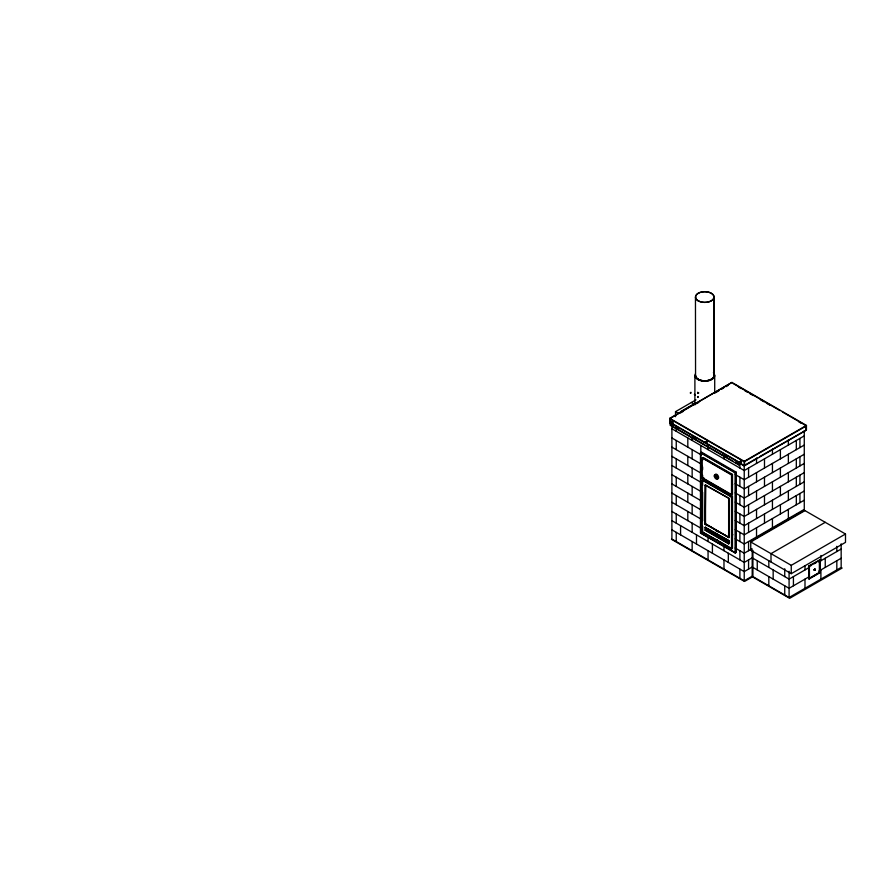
<?xml version="1.0" encoding="UTF-8"?>
<svg xmlns="http://www.w3.org/2000/svg" width="890" height="890" viewBox="0 0 890 890"><rect width="100%" height="100%" fill="white"/><g stroke="black" fill="none" stroke-linecap="round" stroke-linejoin="round"><path stroke-width="1.33" d="M694.612 394.96L694.612 394.092L695.046 395.216M698.261 393.336C696.547 391.722 698.895 394.248 698.072 392.59M702.421 475.738L701.276 475.916L701.81 475.382M814.105 569.845L815.285 569.311L814.973 570.345L814.105 569.845L814.973 570.345M814.239 570.123L814.851 569.066M702.344 466.727L701.276 466.727L701.81 466.193M702.344 491.781L701.276 491.781L701.81 491.247M697.704 392.334L697.805 393.48M697.805 392.434L698.784 392.913M675.521 416.665L675.521 411.658L695.98 399.844M695.624 402.97L680.583 411.658L680.583 412.904M673.33 425.008L669.725 422.928L669.725 418.333L731.936 382.422L806.44 425.431L806.44 430.026L744.229 465.948L740.625 463.857M681.095 412.604L683.464 411.247M696.47 403.737L698.828 402.369M715.382 392.813L718.931 390.766M721.301 389.397L723.659 388.029M726.029 386.672L728.387 385.303M669.725 422.928L672.629 421.259L672.985 423.974M672.985 421.471L670.815 422.717L738.811 461.977L741.337 460.931L741.337 463.434L738.811 464.903L670.092 425.231L670.092 418.545M704.635 442.241L707.161 441.195L707.161 443.709M704.991 442.452L707.161 441.195M700.475 452.788L701.554 452.165L736.275 472.212L736.275 552.39L735.196 553.013L700.475 532.976L700.475 452.788L735.196 472.835L736.275 472.212M702.243 458.027L703.189 457.482L732.481 474.403L732.481 494.451L731.535 494.985L702.243 478.075L702.243 458.027L731.535 474.937L732.481 474.403M702.243 478.075L703.189 477.53M702.243 480.166L703.189 479.621L732.481 496.531L732.481 548.318L731.535 548.863L702.243 531.953L702.243 480.166L731.535 497.076M670.092 422.717L738.811 462.388L741.337 460.931M741.337 463.434L738.811 464.48L735.307 462.466M806.44 425.431L744.229 461.354L744.229 580.792L752.061 576.275M705.136 485.172L705.648 484.883L705.136 524.01L705.136 485.172L729.155 498.456L729.01 537.549L705.503 523.976L705.503 484.961L729.155 498.456M744.229 465.526L757.234 458.016M759.604 456.648L806.073 430.237L805.717 425.854M804.271 435.878L744.229 470.532L671.894 428.78M804.271 445.067L744.229 479.721L735.262 474.548M804.271 454.245L744.229 488.91L735.229 483.715M731.324 497.199L732.481 496.531M804.271 463.434L744.229 498.1L735.229 492.904M705.136 527.358L729.01 540.72L728.643 543.846L705.136 530.273L705.136 527.358L729.01 540.72M804.271 472.623L744.229 507.289L735.229 502.094M700.475 532.976L735.552 552.812L735.552 472.623L700.831 452.576M702.243 531.953L717.251 540.197L717.251 539.529M705.136 530.273L707.127 529.127L729.611 542.11M804.271 481.813L744.229 516.478L735.229 511.283M804.271 491.002L744.229 525.667L735.229 520.461M705.136 524.01L729.01 537.382M729.01 537.549L705.503 523.809M804.271 500.191L744.229 534.846L735.229 529.65M752.918 540.697L752.195 540.274L804.271 510.215L845.5 534.011L845.5 542.366L791.255 573.694L750.748 550.298L750.748 541.954L804.994 510.626M752.061 548.707L744.229 553.224L735.229 548.029M752.061 557.897L744.229 562.413L671.894 520.65M825.241 522.319L770.996 553.647L770.996 561.99M752.061 567.086L744.229 571.602L671.894 529.839M750.748 541.954L791.255 565.339L845.5 534.011M811.869 576.82L819.456 572.437L819.456 559.91L819.968 560.199L819.968 572.726L809.121 578.99L808.61 566.173L819.601 559.988L819.601 572.515L808.754 578.778L808.754 566.251M808.61 566.173L819.968 560.199M809.477 577.532L809.333 566.585L811.68 565.228M814.039 563.871L816.386 562.513M809.544 567.308L789.085 579.123L752.918 558.241M818.733 561.99L841.161 549.052M809.544 576.498L789.085 588.301L752.918 567.42M818.733 571.18L841.161 558.241M752.195 549.953L752.195 576.197L789.085 597.49L841.161 567.42L841.161 543.801M842.174 568.009L789.664 598.325L752.484 576.865L744.518 581.459L671.46 539.273M815.285 569.311L814.339 569.478L814.673 570.379M701.81 526.335L701.276 526.858L702.243 526.435M732.859 534.79L732.615 534.534M733.138 383.534L780.007 410.59M782.41 411.981L806.44 425.854L744.229 461.765L669.725 418.756L731.936 382.422M738.789 387.206L741.192 388.596M744.797 390.677L747.2 392.067M749.602 393.458L753.207 395.538M760.416 399.699L764.02 401.779M766.423 403.17L770.028 405.25M798.864 421.893L801.267 423.284M694.4 394.404L695.268 394.904M691.43 402.469L694.69 404.349M675.521 411.658L678.77 413.527M669.725 418.333L744.596 461.554L744.596 465.737L739.79 462.956M675.744 426.399L679.348 428.479M692.565 436.111L696.169 438.192M725.005 454.846L727.408 456.225M735.819 461.087L738.222 462.477M670.815 425.231L704.991 444.955M706.159 445.634L732.982 461.12M671.894 437.958L701.409 455.001M671.894 447.147L701.409 464.191M671.894 456.336L701.409 473.38M671.894 465.526L701.409 482.569M671.894 474.715L701.409 491.747M671.894 483.904L701.409 500.936M814.539 569.099L815.407 569.6M756.533 537.771L757.256 538.194M671.894 493.093L701.409 510.126M671.894 502.272L701.409 519.315M735.229 538.839L744.229 544.035L804.271 509.38L804.271 430.627M704.924 524.31L707.294 525.678M715.427 530.373L717.996 531.853M706.76 529.339L727.709 541.432M729.01 543.645L705.503 530.073L705.503 527.147M671.894 511.461L701.242 528.404M718.375 540.842L731.903 548.652L731.903 496.865L702.611 479.955L702.611 485.406M744.229 580.792L671.894 539.029L671.894 426.154M732.592 484.527L732.615 484.416M836.823 546.304L836.823 551.555M836.823 560.745L836.823 569.934M825.241 558.241L825.241 567.42M820.903 555.494L820.903 560.745M820.903 569.934L820.903 579.123M809.121 566.463L809.121 578.99M804.994 565.995L804.994 569.934M804.994 579.123L804.994 588.301M799.932 438.381L799.932 447.57M799.932 456.759L799.932 465.948M799.932 475.127L799.932 484.316M799.932 493.505L799.932 502.694M796.316 440.472L796.316 449.661M796.316 458.84L796.316 468.029M796.316 477.218L796.316 486.407M796.316 495.597L796.316 504.786M793.424 576.609L793.424 585.798M791.255 565.339L791.255 573.694M789.085 571.247L789.085 597.49M788.362 439.816L788.362 445.067M788.362 454.245L788.362 463.434M788.362 472.623L788.362 481.813M788.362 491.002L788.362 500.191M788.362 509.38L788.362 518.558M784.735 568.732L784.735 576.609M784.735 585.798L784.735 594.987M780.397 449.661L780.397 458.84M780.397 468.029L780.397 477.218M780.397 486.407L780.397 495.597M780.397 504.786L780.397 513.975M773.165 569.934L773.165 579.123M772.442 449.005L772.442 454.245M772.442 463.434L772.442 472.623M772.442 481.813L772.442 491.002M772.442 500.191L772.442 509.38M772.442 518.558L772.442 527.748M768.827 560.867L768.827 567.42M768.827 576.609L768.827 585.798M764.488 458.84L764.488 468.029M764.488 477.218L764.488 486.407M764.488 495.597L764.488 504.786M764.488 513.964L764.488 523.153M757.256 560.745L757.256 569.934M756.533 458.183L756.533 463.434M756.533 472.623L756.533 481.813M756.533 491.002L756.533 500.191M756.533 509.38L756.533 518.558M756.533 527.748L756.533 536.937M752.918 550.365L752.918 576.609M748.568 468.029L748.568 477.218M748.568 486.407L748.568 495.597M748.568 504.786L748.568 513.964M748.568 523.153L748.568 532.342M748.568 541.532L748.568 550.721M748.568 559.91L748.568 569.099M740.981 460.72L740.981 463.234M739.89 464.091L739.89 468.029M739.89 477.218L739.89 486.407M739.89 495.597L739.89 504.786M739.89 513.964L739.89 523.153M739.89 532.342L739.89 541.532M739.89 550.721L739.89 559.91M739.89 569.099L739.89 578.277M738.811 462.388L738.811 464.903M735.196 472.835L735.196 553.013M731.535 474.937L731.535 548.863M728.643 498.745L728.643 537.582M728.643 540.931L728.643 543.846M728.32 553.224L728.32 562.413M723.982 454.901L723.982 458.84M723.982 545.47L723.982 550.721M723.982 559.91L723.982 569.099M714.715 375.524L714.715 392.902M714.069 297.049L714.069 375.558M713.969 297.049A9.211 5.318 0 0 1 700.163 301.654A9.211 5.318 0 0 1 700.163 292.443A9.211 5.318 0 0 1 713.969 297.049L713.969 375.558M712.412 544.035L712.412 553.224M708.062 445.723L708.062 449.661M708.062 537.593L708.062 541.532M708.062 550.721L708.062 559.91M704.09 478.052L704.09 481.19M702.611 460.219L702.611 457.816L731.903 474.737L731.903 494.784L702.611 477.863L702.611 475.127M702.611 466.894L702.611 469.642M702.611 492.215L702.611 520.839M702.611 526.29L702.611 531.742M700.831 445.478L700.831 532.765M696.492 534.846L696.492 544.035M695.457 297.049L695.557 375.558A9.211 5.318 0 0 0 705.959 380.831A9.312 5.373 0 0 0 713.758 374.167M694.901 375.524L694.901 404.928M692.153 437.847L692.153 440.472M692.153 449.661L692.153 458.84M692.153 468.029L692.153 477.218M692.153 486.407L692.153 495.597M692.153 504.786L692.153 513.975M692.153 523.153L692.153 532.342M692.153 541.532L692.153 550.721M687.814 437.958L687.814 447.147M687.814 456.336L687.814 465.526M687.814 474.715L687.814 483.904M687.814 493.093L687.814 502.272M687.814 511.461L687.814 520.65M680.583 525.667L680.583 534.846M676.244 428.657L676.244 431.283M676.244 440.472L676.244 449.661M676.244 458.84L676.244 468.029M676.244 477.218L676.244 486.407M676.244 495.597L676.244 504.786M676.244 513.975L676.244 523.153M676.244 532.342L676.244 541.532M672.629 421.259L672.629 423.762M670.448 418.756L670.448 422.928M713.391 372.665A9.912 5.718 0 0 1 706.104 381.198A9.912 5.718 0 0 1 695.246 374.045M713.758 374.145A9.267 5.351 0 0 1 706.026 380.831A9.312 5.373 0 0 1 695.457 375.558M695.546 375.524A9.267 5.351 0 0 0 706.026 380.831A9.211 5.318 0 0 0 713.658 374.178M715.115 476.206A2.559 1.48 60 0 1 716.495 474.225A2.559 1.48 60 0 1 718.619 477.507A2.559 1.48 60 0 1 716.506 478.342M716.049 477.919A2.559 1.48 60 0 1 715.66 477.396M715.738 476.606L716.372 477.307L715.76 476.517M690.362 392.935C691.063 394.426 691.463 390.933 690.362 392.935M697.593 397.107C698.294 398.598 698.706 395.104 697.593 397.107M701.22 459.774L702.421 459.863L701.22 459.774M701.22 468.963L702.421 469.052L701.22 468.963M701.22 484.828L702.421 484.928L701.22 484.828M701.22 519.916L702.421 520.005L701.22 519.916M698.183 300.842A9.312 5.373 0 0 0 713.758 298.439A9.312 5.373 0 0 0 702.355 291.853A9.312 5.373 0 0 0 698.183 300.842M714.292 476.028A2.559 1.48 60 0 0 717.129 479.187A2.559 1.48 60 0 0 716.851 475.427A2.559 1.48 60 0 0 714.292 476.028"/></g></svg>
